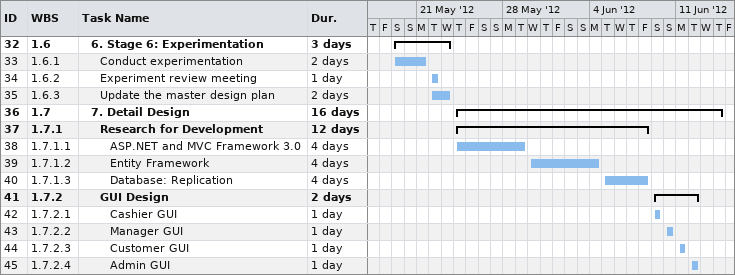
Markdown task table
| ID | WBS | Task | Duration | Start | Finish |
|---|---|---|---|---|---|
| 32 | 1.6 | **6. Stage 6: Experimentation** | 3d | 2012-05-19 | 2012-05-23 |
| 33 | 1.6.1 | Conduct experimentation | 2d | 2012-05-19 | 2012-05-21 |
| 34 | 1.6.2 | Experiment review meeting | 1d | 2012-05-22 | 2012-05-22 |
| 35 | 1.6.3 | Update the master design plan | 2d | 2012-05-22 | 2012-05-23 |
| 36 | 1.7 | **7. Detail Design** | 16d | 2012-05-24 | 2012-06-14 |
| 37 | 1.7.1 | **Research for Development** | 12d | 2012-05-24 | 2012-06-08 |
| 38 | 1.7.1.1 | ASP.NET and MVC Framework 3.0 | 4d | 2012-05-24 | 2012-05-29 |
| 39 | 1.7.1.2 | Entity Framework | 4d | 2012-05-30 | 2012-06-04 |
| 40 | 1.7.1.3 | Database: Replication | 4d | 2012-06-05 | 2012-06-08 |
| 41 | 1.7.2 | **GUI Design** | 2d | 2012-06-09 | 2012-06-12 |
| 42 | 1.7.2.1 | Cashier GUI | 1d | 2012-06-09 | 2012-06-09 |
| 43 | 1.7.2.2 | Manager GUI | 1d | 2012-06-10 | 2012-06-10 |
| 44 | 1.7.2.3 | Customer GUI | 1d | 2012-06-11 | 2012-06-11 |
| 45 | 1.7.2.4 | Admin GUI | 1d | 2012-06-12 | 2012-06-12 |
